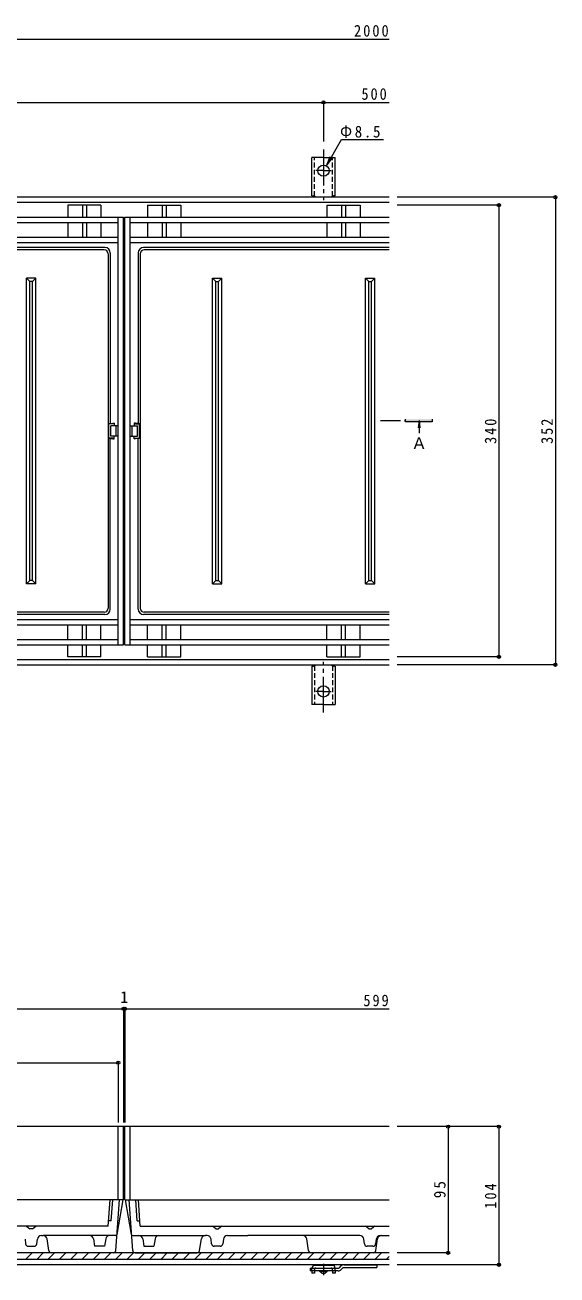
# Model space of a CAD drawing. Units: millimetres at full size, sheet at 1:3. Extents: x -1121 to 1153, y -824 to 816.
# Drawn here: x -363 to 38, y -477 to 464 of the extents above; entities that cross this region are included whole.
import ezdxf
from ezdxf.enums import TextEntityAlignment as Align

# ---------------------------------------------------------------- set-up
doc = ezdxf.new("R2010")
doc.units = ezdxf.units.MM
doc.header["$LTSCALE"] = 3
doc.header["$PDMODE"] = 32
doc.header["$PDSIZE"] = 2.4
for name, pattern in [('CHAIN1', [8, 5, -1, 1, -1]), ('CHAIN2', [12, 9, -1, 1, -1]), ('DASHED1', [1.8, 1.2, -0.6]), ('DASHED2', [3, 2, -1])]:
    doc.linetypes.add(name, pattern=pattern)
for name, color, linetype, lineweight in [('0-0', 3, 'Continuous', 9), ('0-1', 2, 'Continuous', 9), ('0-2', 3, 'Continuous', 9), ('0-4', 7, 'Continuous', 9), ('0-5', 7, 'Continuous', 9), ('0-9', 3, 'Continuous', 9)]:
    doc.layers.add(name, color=color, linetype=linetype, lineweight=lineweight)
doc.styles.add('ＭＳ ゴシック', font='')
doc.styles.get('ＭＳ ゴシック').set_extended_font_data('MS Gothic')

msp = doc.modelspace()

# ---------------------------------------------------------------- linework, layer by layer
at = {"layer": '0-0'}
for p, q in [((-319.68, 328.24), (-319.68, 319.24)), ((-316.68, 328.24), (-316.68, 319.24)), ((-305.68, 328.24), (-305.68, 319.24)), ((-270.68, 328.24), (-245.68, 328.24)), ((-270.68, 328.24), (-270.68, 319.24)), ((-259.68, 328.24), (-259.68, 319.24)), ((-256.68, 328.24), (-256.68, 319.24)), ((-245.68, 328.24), (-245.68, 319.24)), ((-135.68, 328.24), (-135.68, 319.24)), ((-124.68, 328.24), (-124.68, 319.24)), ((-121.68, 328.24), (-121.68, 319.24)), ((-887.68, 319.24), (-288.68, 319.24)), ((-883.68, 315.24), (-292.68, 315.24)), ((-330.68, 315.24), (-330.68, 304.24)), ((-319.68, 315.24), (-319.68, 304.24)), ((-316.68, 315.24), (-316.68, 304.24)), ((-305.68, 315.24), (-305.68, 304.24)), ((-292.68, -2.76), (-292.68, 319.24)), ((-288.68, -2.76), (-288.68, 319.24)), ((-287.68, 319.24), (-88.68, 319.24)), ((-287.68, -2.76), (-287.68, 319.24)), ((-283.68, -2.76), (-283.68, 319.24)), ((-283.68, 315.24), (-88.68, 315.24)), ((-270.68, 315.24), (-270.68, 304.24)), ((-259.68, 315.24), (-259.68, 304.24)), ((-256.68, 315.24), (-256.68, 304.24)), ((-245.68, 315.24), (-245.68, 304.24)), ((-135.68, 315.24), (-135.68, 304.24)), ((-124.68, 315.24), (-124.68, 304.24)), ((-121.68, 315.24), (-121.68, 304.24)), ((-110.68, 315.24), (-110.68, 304.24)), ((-883.68, 304.24), (-292.68, 304.24)), ((-283.68, 304.24), (-88.68, 304.24)), ((-883.68, 300.24), (-292.68, 300.24)), ((-302.698, 296.371), (-873.662, 296.371)), ((-303.269, 294.721), (-873.091, 294.721)), ((-298.698, 292.371), (-298.698, 163.907)), ((-283.68, 300.24), (-88.68, 300.24)), ((-277.662, 292.371), (-277.662, 163.907)), ((-88.68, 296.371), (-273.662, 296.371)), ((-88.68, 294.721), (-273.091, 294.721)), ((-300.269, 291.721), (-300.269, 24.76)), ((-276.091, 291.721), (-276.091, 24.76)), ((-354.68, 273.24), (-361.68, 273.24)), ((-361.68, 273.24), (-359.18, 270.74)), ((-361.68, 43.24), (-361.68, 273.24)), ((-354.68, 273.24), (-357.18, 270.74)), ((-354.68, 43.24), (-354.68, 273.24)), ((-221.68, 273.24), (-214.68, 273.24)), ((-221.68, 273.24), (-219.18, 270.74)), ((-221.68, 43.24), (-221.68, 273.24)), ((-214.68, 273.24), (-217.18, 270.74)), ((-214.68, 43.24), (-214.68, 273.24)), ((-106.68, 273.24), (-99.68, 273.24)), ((-106.68, 273.24), (-104.18, 270.74)), ((-106.68, 43.24), (-106.68, 273.24)), ((-99.68, 273.24), (-102.18, 270.74)), ((-99.68, 43.24), (-99.68, 273.24)), ((-357.18, 270.74), (-359.18, 270.74)), ((-359.18, 45.74), (-359.18, 270.74)), ((-357.18, 45.74), (-357.18, 270.74)), ((-219.18, 270.74), (-217.18, 270.74)), ((-219.18, 45.74), (-219.18, 270.74)), ((-217.18, 45.74), (-217.18, 270.74)), ((-104.18, 270.74), (-102.18, 270.74)), ((-104.18, 45.74), (-104.18, 270.74)), ((-102.18, 45.74), (-102.18, 270.74)), ((-299.698, 152.74), (-299.698, 163.74)), ((-298.18, 154.24), (-298.18, 162.24)), ((-292.68, 162.24), (-298.18, 162.24)), ((-295.69, 164.24), (-295.69, 162.24)), ((-294.18, 154.24), (-294.18, 162.24)), ((-283.68, 162.24), (-278.18, 162.24)), ((-282.18, 154.24), (-282.18, 162.24)), ((-280.67, 164.24), (-280.67, 162.24)), ((-278.18, 154.24), (-278.18, 162.24)), ((-276.662, 152.74), (-276.662, 163.74)), ((-298.698, 24.11), (-298.698, 152.574)), ((-292.68, 154.24), (-298.18, 154.24)), ((-295.69, 152.24), (-295.69, 154.24)), ((-283.68, 154.24), (-278.18, 154.24)), ((-280.67, 152.24), (-280.67, 154.24)), ((-277.662, 24.11), (-277.662, 152.574)), ((-361.68, 43.24), (-359.18, 45.74)), ((-354.68, 43.24), (-361.68, 43.24)), ((-357.18, 45.74), (-359.18, 45.74)), ((-354.68, 43.24), (-357.18, 45.74)), ((-221.68, 43.24), (-219.18, 45.74)), ((-221.68, 43.24), (-214.68, 43.24)), ((-219.18, 45.74), (-217.18, 45.74)), ((-214.68, 43.24), (-217.18, 45.74)), ((-106.68, 43.24), (-104.18, 45.74)), ((-106.68, 43.24), (-99.68, 43.24)), ((-104.18, 45.74), (-102.18, 45.74)), ((-99.68, 43.24), (-102.18, 45.74)), ((-302.698, 20.11), (-873.662, 20.11)), ((-303.269, 21.76), (-873.091, 21.76)), ((-88.68, 20.11), (-273.662, 20.11)), ((-88.68, 21.76), (-273.091, 21.76)), ((-883.68, 16.24), (-292.68, 16.24)), ((-883.68, 12.24), (-292.68, 12.24)), ((-330.68, 1.24), (-330.68, 12.24)), ((-319.68, 1.24), (-319.68, 12.24)), ((-316.68, 1.24), (-316.68, 12.24)), ((-305.68, 1.24), (-305.68, 12.24)), ((-283.68, 16.24), (-88.68, 16.24)), ((-283.68, 12.24), (-88.68, 12.24)), ((-270.68, 1.24), (-270.68, 12.24)), ((-259.68, 1.24), (-259.68, 12.24)), ((-256.68, 1.24), (-256.68, 12.24)), ((-245.68, 1.24), (-245.68, 12.24)), ((-135.68, 1.24), (-135.68, 12.24)), ((-124.68, 1.24), (-124.68, 12.24)), ((-121.68, 1.24), (-121.68, 12.24)), ((-110.68, 1.24), (-110.68, 12.24)), ((-883.68, 1.24), (-292.68, 1.24)), ((-283.68, 1.24), (-88.68, 1.24)), ((-887.68, -2.76), (-288.68, -2.76)), ((-319.68, -11.76), (-319.68, -2.76)), ((-316.68, -11.76), (-316.68, -2.76)), ((-305.68, -11.76), (-305.68, -2.76)), ((-287.68, -2.76), (-88.68, -2.76)), ((-270.68, -11.76), (-270.68, -2.76)), ((-259.68, -11.76), (-259.68, -2.76)), ((-256.68, -11.76), (-256.68, -2.76)), ((-245.68, -11.76), (-245.68, -2.76)), ((-135.68, -11.76), (-135.68, -2.76)), ((-124.68, -11.76), (-124.68, -2.76)), ((-121.68, -11.76), (-121.68, -2.76)), ((-270.68, -11.76), (-245.68, -11.76))]:
    msp.add_line(p, q, dxfattribs=at)
for points in [[(-305.68, 328.24), (-330.68, 328.24), (-330.68, 319.24)], [(-135.68, 328.24), (-110.68, 328.24), (-110.68, 319.24)], [(-305.68, -11.76), (-330.68, -11.76), (-330.68, -2.76)], [(-135.68, -11.76), (-110.68, -11.76), (-110.68, -2.76)]]:
    msp.add_lwpolyline(points, dxfattribs=at)
for points in [[(-295.69, 164.24), (-296.69, 163.74), (-299.698, 163.74), (-296.69, 164.24)], [(-280.67, 164.24), (-279.67, 163.74), (-276.662, 163.74), (-279.67, 164.24)], [(-295.69, 152.24), (-296.69, 152.74), (-299.698, 152.74), (-296.69, 152.24)], [(-280.67, 152.24), (-279.67, 152.74), (-276.662, 152.74), (-279.67, 152.24)]]:
    msp.add_lwpolyline(points, close=True, dxfattribs=at)
for centre, radius, start, end in [((-303.269, 291.721), 3, 0, 90), ((-302.698, 292.371), 4, 0, 90), ((-273.662, 292.371), 4, 90, 180), ((-273.091, 291.721), 3, 90, 180), ((-303.269, 24.76), 3, 270, 0), ((-302.698, 24.11), 4, 270, 0), ((-273.662, 24.11), 4, 180, 270), ((-273.091, 24.76), 3, 180, 270)]:
    msp.add_arc(centre, radius, start, end, dxfattribs=at)
at = {"layer": '0-1', "linetype": 'CHAIN2'}
for p, q in [((-138.18, 370.188), (-138.18, 332.075)), ((-138.18, 354.24), (-143.956, 354.24)), ((-138.18, 354.24), (-132.404, 354.24)), ((-138.18, -53.707), (-138.18, -15.594)), ((-138.18, -37.759), (-143.956, -37.759)), ((-138.18, -37.759), (-132.404, -37.759))]:
    msp.add_line(p, q, dxfattribs=at)
at = {"layer": '0-1'}
for p, q in [((-146.93, 335.24), (-146.93, 364.24)), ((-138.18, 364.24), (-146.93, 364.24)), ((-138.18, 364.24), (-129.43, 364.24)), ((-129.43, 335.24), (-129.43, 364.24)), ((-88.68, 334.24), (-888.18, 334.24)), ((-88.68, 330.24), (-888.18, 330.24)), ((-146.93, 335.24), (-145.68, 335.24)), ((-129.43, 335.24), (-130.68, 335.24)), ((-888.18, -13.76), (-88.68, -13.76)), ((-146.93, -18.759), (-146.93, -47.759)), ((-146.93, -18.759), (-145.68, -18.759)), ((-129.43, -18.759), (-130.68, -18.759)), ((-129.43, -18.759), (-129.43, -47.759)), ((-138.18, -47.759), (-146.93, -47.759)), ((-138.18, -47.759), (-129.43, -47.759)), ((-88.68, -365.465), (-888.18, -365.465)), ((-362.559, -465.465), (-357.559, -460.465)), ((-354.074, -465.465), (-349.074, -460.465)), ((-345.589, -465.465), (-340.589, -460.465)), ((-337.103, -465.465), (-332.103, -460.465)), ((-328.618, -465.465), (-323.618, -460.465)), ((-320.133, -465.465), (-315.133, -460.465)), ((-311.648, -465.465), (-306.647, -460.465)), ((-303.162, -465.465), (-298.162, -460.465)), ((-294.677, -465.465), (-289.677, -460.465)), ((-286.192, -465.465), (-281.192, -460.465)), ((-277.706, -465.465), (-272.706, -460.465)), ((-269.221, -465.465), (-264.221, -460.465)), ((-260.736, -465.465), (-255.736, -460.465)), ((-252.251, -465.465), (-247.251, -460.465)), ((-243.765, -465.465), (-238.765, -460.465)), ((-235.28, -465.465), (-230.28, -460.465)), ((-226.795, -465.465), (-221.795, -460.465)), ((-218.309, -465.465), (-213.309, -460.465)), ((-209.824, -465.465), (-204.824, -460.465)), ((-201.339, -465.465), (-196.339, -460.465)), ((-192.854, -465.465), (-187.854, -460.465)), ((-184.368, -465.465), (-179.368, -460.465)), ((-175.883, -465.465), (-170.883, -460.465)), ((-167.398, -465.465), (-162.398, -460.465)), ((-158.912, -465.465), (-153.912, -460.465)), ((-150.427, -465.465), (-145.427, -460.465)), ((-141.942, -465.465), (-136.942, -460.465)), ((-133.457, -465.465), (-128.457, -460.465)), ((-124.971, -465.465), (-119.971, -460.465)), ((-116.486, -465.465), (-111.486, -460.465)), ((-108.001, -465.465), (-103.001, -460.465)), ((-99.516, -465.465), (-94.515, -460.465)), ((-91.03, -465.465), (-88.68, -463.115))]:
    msp.add_line(p, q, dxfattribs=at)
at = {"layer": '0-1', "linetype": 'DASHED1'}
for p, q in [((-144.93, 335.095), (-144.93, 364.24)), ((-131.43, 335.095), (-131.43, 364.24)), ((-144.93, -18.614), (-144.93, -47.759)), ((-131.43, -18.614), (-131.43, -47.759))]:
    msp.add_line(p, q, dxfattribs=at)
at = {"layer": '0-1', "color": 4}
for p, q in [((-131.43, -469.964), (-144.93, -469.964)), ((-146.93, -473.965), (-146.93, -475.764)), ((-144.93, -475.764), (-146.93, -475.764)), ((-144.93, -473.965), (-144.93, -475.764)), ((-131.43, -473.965), (-131.43, -475.764)), ((-129.43, -475.764), (-131.43, -475.764)), ((-129.43, -473.965), (-129.43, -475.764))]:
    msp.add_line(p, q, dxfattribs=at)
at = {"layer": '0-1', "color": 4, "linetype": 'DASHED2'}
for p, q in [((-146.93, -473.965), (-146.93, -471.964)), ((-144.93, -473.965), (-144.93, -472.964)), ((-131.43, -473.965), (-131.43, -472.964)), ((-129.43, -473.965), (-129.43, -471.964))]:
    msp.add_line(p, q, dxfattribs=at)
at = {"layer": '0-1'}
for points in [[(-888.18, 334.24), (-888.18, -17.76), (-88.68, -17.76)], [(-88.68, -460.465), (-888.18, -460.465), (-1087.68, -460.465)], [(-88.68, -465.465), (-888.18, -465.465), (-1087.68, -465.465)], [(-88.68, -469.465), (-888.18, -469.465), (-1087.68, -469.465)]]:
    msp.add_lwpolyline(points, dxfattribs=at)
for centre in [(-138.18, 354.24), (-138.18, -37.759)]:
    msp.add_circle(centre, 4.25, dxfattribs=at)
for centre, start, end in [((-145.68, 333.24), 30.00051, 90), ((-130.68, 333.24), 90, 149.99949), ((-145.68, -16.759), 270, 329.99949), ((-130.68, -16.759), 210.00051, 270)]:
    msp.add_arc(centre, 2, start, end, dxfattribs=at)
at = {"layer": '0-1', "color": 4}
for centre, start, end in [((-144.93, -471.964), 90, 180), ((-131.43, -471.964), 0, 90)]:
    msp.add_arc(centre, 2, start, end, dxfattribs=at)
at = {"layer": '0-1', "color": 4, "linetype": 'DASHED2'}
for centre, start, end in [((-143.93, -472.964), 90, 180), ((-132.43, -472.964), 0, 90)]:
    msp.add_arc(centre, 1, start, end, dxfattribs=at)
at = {"layer": '0-2'}
for p, q in [((-288.68, -365.465), (-887.68, -365.465)), ((-292.68, -420.465), (-292.68, -365.465)), ((-288.68, -420.465), (-288.68, -365.465)), ((-287.68, -420.465), (-287.68, -365.465)), ((-88.68, -365.465), (-287.68, -365.465)), ((-283.68, -420.465), (-283.68, -365.465)), ((-288.68, -420.465), (-588.18, -420.465)), ((-300.27, -440.465), (-298.841, -420.465)), ((-297.979, -436.465), (-296.836, -420.465)), ((-294.548, -458.608), (-291.823, -420.465)), ((-293.607, -446.637), (-289.03, -420.465)), ((-287.68, -420.465), (-88.68, -420.465)), ((-282.754, -446.637), (-287.331, -420.465)), ((-281.813, -458.608), (-284.537, -420.465)), ((-278.382, -436.465), (-279.525, -420.465)), ((-276.091, -440.465), (-277.52, -420.465)), ((-300.27, -440.465), (-379.82, -440.465)), ((-361.68, -440.465), (-359.18, -442.465)), ((-357.18, -442.465), (-354.68, -440.465)), ((-297.979, -436.465), (-299.984, -436.465)), ((-278.382, -436.465), (-276.377, -436.465)), ((-276.091, -440.465), (-196.541, -440.465)), ((-219.18, -442.465), (-221.68, -440.465)), ((-214.68, -440.465), (-217.18, -442.465)), ((-196.541, -440.465), (-88.68, -440.465)), ((-104.18, -442.465), (-106.68, -440.465)), ((-99.68, -440.465), (-102.18, -442.465)), ((-362.852, -450.093), (-362.399, -453.713)), ((-357.18, -442.465), (-359.18, -442.465)), ((-353.961, -453.713), (-353.509, -450.093)), ((-350.532, -447.465), (-349.254, -447.465)), ((-294.592, -447.465), (-349.254, -447.465)), ((-344.941, -458.769), (-346.289, -450.009)), ((-311.36, -450.009), (-310.521, -455.465)), ((-302.143, -450.009), (-302.983, -455.465)), ((-281.769, -447.465), (-227.106, -447.465)), ((-274.217, -450.009), (-273.378, -455.465)), ((-265, -450.009), (-265.84, -455.465)), ((-231.419, -458.769), (-230.072, -450.009)), ((-225.829, -447.465), (-227.106, -447.465)), ((-222.399, -453.713), (-222.852, -450.093)), ((-219.18, -442.465), (-217.18, -442.465)), ((-213.509, -450.093), (-213.961, -453.713)), ((-210.532, -447.465), (-195.052, -447.465)), ((-112.107, -447.465), (-195.052, -447.465)), ((-149.441, -458.769), (-150.789, -450.009)), ((-110.829, -447.465), (-112.107, -447.465)), ((-107.399, -453.713), (-107.852, -450.093)), ((-104.18, -442.465), (-102.18, -442.465)), ((-98.509, -450.093), (-98.961, -453.713)), ((-98.919, -458.769), (-97.572, -450.009)), ((-95.532, -447.465), (-88.68, -447.465)), ((-360.415, -455.465), (-355.946, -455.465)), ((-296.542, -460.465), (-342.964, -460.465)), ((-302.983, -455.465), (-310.521, -455.465)), ((-279.818, -460.465), (-233.396, -460.465)), ((-273.378, -455.465), (-265.84, -455.465)), ((-215.946, -455.465), (-220.415, -455.465)), ((-100.896, -460.465), (-147.464, -460.465)), ((-100.946, -455.465), (-105.415, -455.465))]:
    msp.add_line(p, q, dxfattribs=at)
for centre, radius, start, end in [((-350.532, -450.465), 3, 90, 172.87515), ((-349.254, -450.465), 3, 8.74617, 90), ((-314.326, -450.465), 3, 8.74626, 90), ((-299.178, -450.465), 3, 90, 171.25374), ((-294.592, -446.465), 1, 270, 350.08047), ((-281.769, -446.465), 1, 189.91953, 270), ((-277.183, -450.465), 3, 8.74626, 90), ((-262.035, -450.465), 3, 90, 171.25374), ((-227.106, -450.465), 3, 90, 171.25383), ((-225.829, -450.465), 3, 7.12485, 90), ((-210.532, -450.465), 3, 90, 172.87503), ((-153.754, -450.465), 3, 8.74615, 90), ((-110.829, -450.465), 3, 7.12485, 90), ((-95.532, -450.465), 3, 90, 172.87503), ((-94.607, -450.465), 3, 90, 171.25385), ((-360.415, -453.465), 2, 187.12489, 270), ((-355.946, -453.465), 2, 270, 352.87535), ((-342.964, -458.465), 2, 188.74611, 270), ((-296.542, -458.465), 2, 270, 355.91441), ((-279.818, -458.465), 2, 184.08559, 270), ((-233.396, -458.465), 2, 270, 351.25389), ((-220.415, -453.465), 2, 187.12465, 270), ((-215.946, -453.465), 2, 270, 352.87511), ((-147.464, -458.465), 2, 188.74606, 270), ((-105.415, -453.465), 2, 187.12465, 270), ((-100.946, -453.465), 2, 270, 352.87511), ((-100.896, -458.465), 2, 270, 351.25394)]:
    msp.add_arc(centre, radius, start, end, dxfattribs=at)
at = {"layer": '0-4'}
for p, q in [((-888.18, 453.257), (-88.68, 453.257)), ((-638.18, 405.66), (-138.18, 405.66)), ((-138.18, 406.56), (-138.18, 376.188)), ((-138.18, 405.66), (-88.68, 405.66)), ((37.234, 334.24), (-82.68, 334.24)), ((36.334, 334.24), (36.334, -17.76)), ((-5.268, 328.24), (-82.68, 328.24)), ((-6.168, 328.24), (-6.168, -11.76)), ((-5.268, -11.76), (-82.68, -11.76)), ((37.234, -17.76), (-82.68, -17.76)), ((-887.68, -276.742), (-288.68, -276.742)), ((-288.68, -275.842), (-288.68, -362.465)), ((-288.68, -276.742), (-287.68, -276.742)), ((-287.68, -275.842), (-287.68, -362.465)), ((-287.68, -276.742), (-88.68, -276.742)), ((-883.68, -317.325), (-292.68, -317.325)), ((-292.68, -316.425), (-292.68, -362.465)), ((-5.268, -365.465), (-82.68, -365.465)), ((-44.402, -365.465), (-44.402, -460.465)), ((-6.168, -365.465), (-6.168, -469.465)), ((-43.502, -460.465), (-82.68, -460.465)), ((-5.268, -469.465), (-82.68, -469.465))]:
    msp.add_line(p, q, dxfattribs=at)
for p in [(-138.18, 405.66), (-6.168, 328.24), (36.334, 334.24), (-6.168, -11.76), (36.334, -17.76), (-288.68, -276.742), (-287.68, -276.742), (-292.68, -317.325), (-44.402, -365.465), (-6.168, -365.465), (-44.402, -460.465), (-6.168, -469.465)]:
    msp.add_point(p, dxfattribs=at)
at = {"layer": '0-5'}
for p, q in [((-136.055, 357.921), (-124.581, 377.795)), ((-124.581, 377.795), (-93.154, 377.795)), ((-136.055, 357.921), (-133.185, 364.85)), ((-136.055, 357.921), (-131.49, 363.871))]:
    msp.add_line(p, q, dxfattribs=at)
at = {"layer": '0-5', "color": 4, "linetype": 'CHAIN1'}
msp.add_line((-95.36, 166.095), (-76.384, 166.095), dxfattribs=at)
at = {"layer": '0-5', "color": 4}
for p, q in [((-66.322, 166.095), (-67.057, 160.509)), ((-66.322, 166.095), (-65.587, 160.509)), ((-56.384, 167.095), (-56.384, 165.095))]:
    msp.add_line(p, q, dxfattribs=at)
for points in [[(-56.384, 165.095), (-76.384, 165.095), (-76.384, 167.095)], [(-66.322, 166.095), (-66.322, 157.247), (-66.322, 156.692)]]:
    msp.add_lwpolyline(points, dxfattribs=at)
msp.add_solid([(-76.384, 167.095), (-76.384, 165.095), (-56.384, 167.095), (-56.384, 165.095)], dxfattribs=at)
at = {"layer": '0-9', "color": 4, "linetype": 'CHAIN1'}
msp.add_line((-138.18, -468.868), (-138.18, -477.153), dxfattribs=at)
at = {"layer": '0-9'}
for p, q in [((-125.059, -470.343), (-126.68, -471.965)), ((-122.938, -469.465), (-98.18, -469.465)), ((-98.18, -469.465), (-98.18, -471.465)), ((-148.18, -471.965), (-148.18, -473.965)), ((-148.18, -471.965), (-126.68, -471.965)), ((-127.094, -473.965), (-148.18, -473.965)), ((-124.973, -473.086), (-123.352, -471.465)), ((-123.352, -471.465), (-98.18, -471.465))]:
    msp.add_line(p, q, dxfattribs=at)
at = {"layer": '0-9', "color": 2}
for p, q in [((-140.93, -474.464), (-140.93, -473.965)), ((-139.18, -475.964), (-140.93, -474.464)), ((-135.43, -474.464), (-140.93, -474.464)), ((-137.18, -475.964), (-139.18, -475.964)), ((-135.43, -474.464), (-137.18, -475.964)), ((-135.43, -474.464), (-135.43, -473.965))]:
    msp.add_line(p, q, dxfattribs=at)
at = {"layer": '0-9'}
for centre, start, end in [((-122.938, -472.465), 90, 134.99996), ((-127.094, -470.965), 270, 314.99996)]:
    msp.add_arc(centre, 3, start, end, dxfattribs=at)

# ---------------------------------------------------------------- texts
at = {"layer": '0-4', "color": 2, "style": 'ＭＳ ゴシック'}
msp.add_text('1', height=8.798, dxfattribs=at).set_placement((-291.18, -274.942), align=Align.BOTTOM_LEFT)
at = {"layer": '0-4', "color": 2, "char_height": 8.798, "attachment_point": 7, "style": 'ＭＳ ゴシック'}
for s, insert in [('\\T1.28;\\W0.9;2000', (-115.22, 455.057)), ('\\T1.27;\\W0.9;500', (-109.651, 407.46)), ('\\T1.27;\\W0.9;599', (-108.18, -274.942))]:
    msp.add_mtext(s, dxfattribs=dict(at, insert=insert))
at = {"layer": '0-4', "color": 2, "char_height": 8.798, "attachment_point": 7, "rotation": 90, "style": 'ＭＳ ゴシック'}
for s, insert in [('\\T1.27;\\W0.9;340', (-7.968, 148.49)), ('\\T1.27;\\W0.9;352', (34.534, 148.49)), ('\\T1.27;\\W0.95;95', (-46.202, -419.34)), ('\\T1.27;\\W0.9;104', (-7.968, -427.215))]:
    msp.add_mtext(s, dxfattribs=dict(at, insert=insert))
at = {"layer": '0-5', "color": 2, "style": 'ＭＳ ゴシック'}
msp.add_text('Ａ', height=8.798, dxfattribs=at).set_placement((-72.229, 141.967), align=Align.BOTTOM_LEFT)
at = {"layer": '0-5', "color": 2, "insert": (-125.774, 378.94), "char_height": 8.798, "attachment_point": 7, "style": 'ＭＳ ゴシック'}
msp.add_mtext('\\T1.21;\\W0.95;Φ8.5', dxfattribs=at)

doc.saveas('drawing.dxf')
